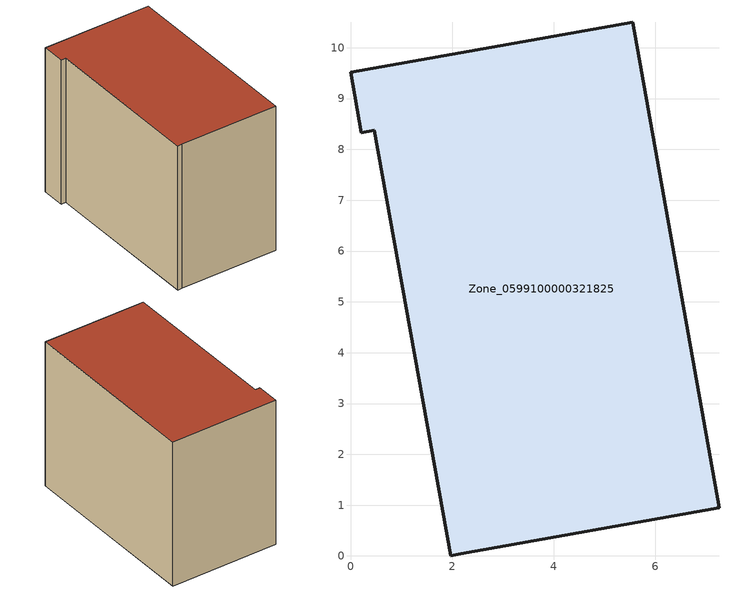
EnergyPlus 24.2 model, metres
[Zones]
Zone_0599100000321825
 floor ground (C_G): 0.47,8.38 0.21,8.33 0,9.52 5.55,10.51 7.25,0.95 2.17,0.05 1.97,0 z0
 wall outside (C_F): 5.55,10.51 0,9.52 0.21,8.33 0.47,8.38 1.97,0 2.17,0.05 7.25,0.95 5.55,10.51 z0:7.76
 roof outside (C_R): 0.47,8.38 1.97,0 2.17,0.05 7.25,0.95 5.55,10.51 0,9.52 0.21,8.33 z7.76
[BUILDING]
Pand.0599100000321825: North Axis=0; Terrain=City; Loads Convergence Tolerance Value=0.04; Temperature Convergence Tolerance Value=0.4; Solar Distribution=FullExterior; Maximum Number of Warmup Days=25; Minimum Number of Warmup Days=1
[Site:Location]
Rotterdam.The.Hague.AP_ZH_NLD Design_Conditions: Latitude=51.96; Longitude=4.45; Time Zone=1; Elevation=-4.5
[SITE:GROUNDTEMPERATURE:BUILDINGSURFACE]
18, 18, 18, 18, 18, 18, 18, 18, 18, 18, 18, 18
[MATERIAL] Thermal Absorptance=0.9; Solar Absorptance=0.7; Visible Absorptance=0.7
Name | Roughness | Thickness | Conductivity | Density | Specific Heat
G.TI.1975-1991 | MediumSmooth | 0.15 | 0.288461 | 540 | 1210
F.TI.1975-1991 | Rough | 0.3 | 0.230769 | 1920 | 840
R.TI.1975-1991 | MediumRough | 0.2 | 0.153846 | 1500 | 1000
[CONSTRUCTION]
C_G: G.TI.1975-1991
C_F: F.TI.1975-1991
C_R: R.TI.1975-1991
[ZONE]
Zone_0599100000321825: Type=1; Multiplier=1; Ceiling Height=Autocalculate; Volume=Autocalculate; Floor Area=autocalculate; Part of Total Floor Area=Yes
[ZONEINFILTRATION:DESIGNFLOWRATE]
Infil_Zone_0599100000321825: Zone or ZoneList or Space or SpaceList=Zone_0599100000321825; Schedule=AlwaysOn; Design Flow Rate Calculation Method=Flow/Area; Flow Rate per Floor Area=0.003; Constant Term Coefficient=1; Temperature Term Coefficient=0; Velocity Term Coefficient=0; Velocity Squared Term Coefficient=0
[HVACTEMPLATE:ZONE:IDEALLOADSAIRSYSTEM]
Zone_0599100000321825: Maximum Heating Supply Air Temperature=50; Minimum Cooling Supply Air Temperature=13; Maximum Heating Supply Air Humidity Ratio=0.0156; Minimum Cooling Supply Air Humidity Ratio=0.0077; Heating Limit=NoLimit; Cooling Limit=NoLimit; Dehumidification Control Type=ConstantSensibleHeatRatio; Cooling Sensible Heat Ratio=0.7; Dehumidification Setpoint=60; Humidification Control Type=None; Humidification Setpoint=30; Outdoor Air Method=None; Outdoor Air Flow Rate per Person=0.00944; Outdoor Air Flow Rate per Zone Floor Area=0; Outdoor Air Flow Rate per Zone=0; Demand Controlled Ventilation Type=None; Outdoor Air Economizer Type=NoEconomizer; Heat Recovery Type=None; Sensible Heat Recovery Effectiveness=0.7; Latent Heat Recovery Effectiveness=0.65
[ZONECONTROL:THERMOSTAT]
ThermostatControl_Zone_0599100000321825: Zone or ZoneList=Zone_0599100000321825; Control Type Schedule=DualSetpointControlType; Control 1=Thermostat_Zone_0599100000321825; Temperature Difference Between Cutout And Setpoint=0
[THERMOSTATSETPOINT:DUALSETPOINT]
Thermostat_Zone_0599100000321825: Heating Setpoint Temperature Schedule=HeatingSetpoint_Zone_0599100000321825; Cooling Setpoint Temperature Schedule=CoolingSetpoint_Zone_0599100000321825
[SCHEDULE:COMPACT]
HeatingSetpoint_Zone_0599100000321825: Through: 12/31, For: AllDays, Until: 24:00, 21
CoolingSetpoint_Zone_0599100000321825: Through: 12/31, For: AllDays, Until: 24:00, 24
DualSetpointControlType: Through: 12/31, For: AllDays, Until: 24:00, 4
AlwaysOn: Through: 12/31, For: AllDays, Until: 24:00, 1
